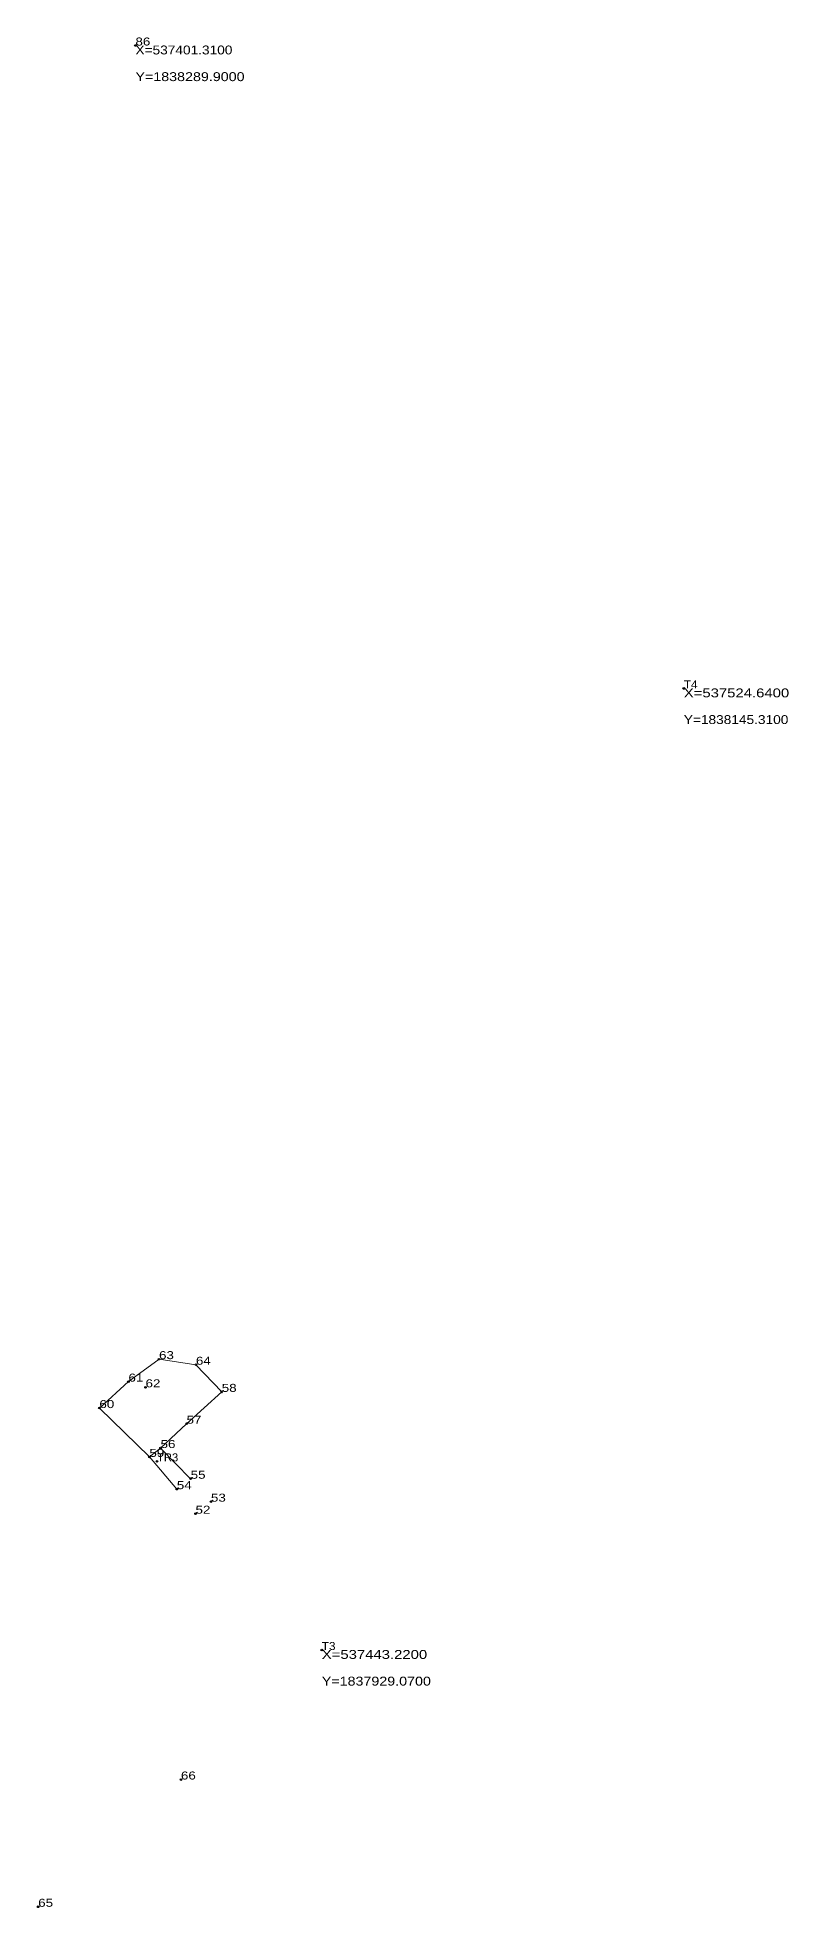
# Model space of a CAD drawing. Header units: metres. Extents: x 535505 to 539567, y 1836584 to 1838311.
# Drawn here: x 537379.3 to 537548.2, y 1837871.1 to 1838291.7 of the extents above; entities that cross this region are included whole.
import ezdxf

# ---------------------------------------------------------------- set-up
doc = ezdxf.new("R2010")
doc.units = ezdxf.units.M
doc.header["$LTSCALE"] = 0.72
doc.header["$PDMODE"] = 32
doc.header["$PDSIZE"] = 0.36
doc.layers.add('12', color=7, linetype='Continuous')
doc.layers.add('7', color=7, linetype='Continuous')
doc.layers.add('36', color=7, linetype='Continuous', lineweight=13)

msp = doc.modelspace()

# ---------------------------------------------------------------- linework, layer by layer
at = {"layer": '36'}
for p, q in [((537413.73, 1837967.58), (537406.96, 1837974.49)), ((537404.45, 1837972.49), (537410.62, 1837965.24))]:
    msp.add_line(p, q, dxfattribs=at)
msp.add_lwpolyline([(537420.72, 1837987.12), (537414.91, 1837993.22), (537406.62, 1837994.48), (537399.74, 1837989.43), (537393.2, 1837983.48), (537404.45, 1837972.49), (537406.96, 1837974.49), (537412.81, 1837979.96)], close=True, dxfattribs=at)
at = {"layer": '7'}
for p in [(537401.31, 1838289.9), (537524.64, 1838145.31), (537406.62, 1837994.48), (537414.91, 1837993.22), (537399.74, 1837989.43), (537403.58, 1837988.14), (537420.72, 1837987.12), (537393.2, 1837983.48), (537412.81, 1837979.96), (537406.96, 1837974.49), (537404.45, 1837972.49), (537406.16, 1837971.49), (537410.62, 1837965.24), (537413.73, 1837967.58), (537418.29, 1837962.43), (537414.82, 1837959.72), (537443.22, 1837929.07), (537411.54, 1837899.94), (537379.44, 1837871.32)]:
    msp.add_point(p, dxfattribs=at)

# ---------------------------------------------------------------- texts
at = {"layer": '12'}
for s, width, p in [('86', 1.25, (537401.31, 1838289.9)), ('T4', 1.1, (537524.64, 1838145.31)), ('63', 1.25, (537406.62, 1837994.48)), ('64', 1.25, (537414.91, 1837993.22)), ('61', 1.25, (537399.74, 1837989.43)), ('62', 1.25, (537403.58, 1837988.14)), ('58', 1.25, (537420.72, 1837987.12)), ('60', 1.25, (537393.2, 1837983.48)), ('57', 1.25, (537412.81, 1837979.96)), ('59', 1.25, (537404.45, 1837972.49)), ('TR3', 1.05, (537406.16, 1837971.49)), ('56', 1.25, (537406.96, 1837974.49)), ('55', 1.25, (537413.73, 1837967.58)), ('54', 1.25, (537410.62, 1837965.24)), ('52', 1.25, (537414.82, 1837959.72)), ('53', 1.25, (537418.29, 1837962.43)), ('T3', 1.1, (537443.22, 1837929.07)), ('66', 1.25, (537411.54, 1837899.94)), ('65', 1.25, (537379.44, 1837871.32))]:
    msp.add_text(s, height=1.8, dxfattribs=dict(at, width=width)).set_placement(p)
at = {"layer": '36'}
for s, width, p in [('X=537401.3100', 1.15, (537401.31, 1838287.9)), ('Y=1838289.9000', 1.2, (537401.31, 1838281.9)), ('X=537524.6400', 1.25, (537524.64, 1838143.31)), ('Y=1838145.3100', 1.15, (537524.64, 1838137.31)), ('X=537443.2200', 1.25, (537443.22, 1837927.07)), ('Y=1837929.0700', 1.2, (537443.22, 1837921.07))]:
    msp.add_text(s, height=2, dxfattribs=dict(at, width=width)).set_placement(p)

doc.saveas('drawing.dxf')
